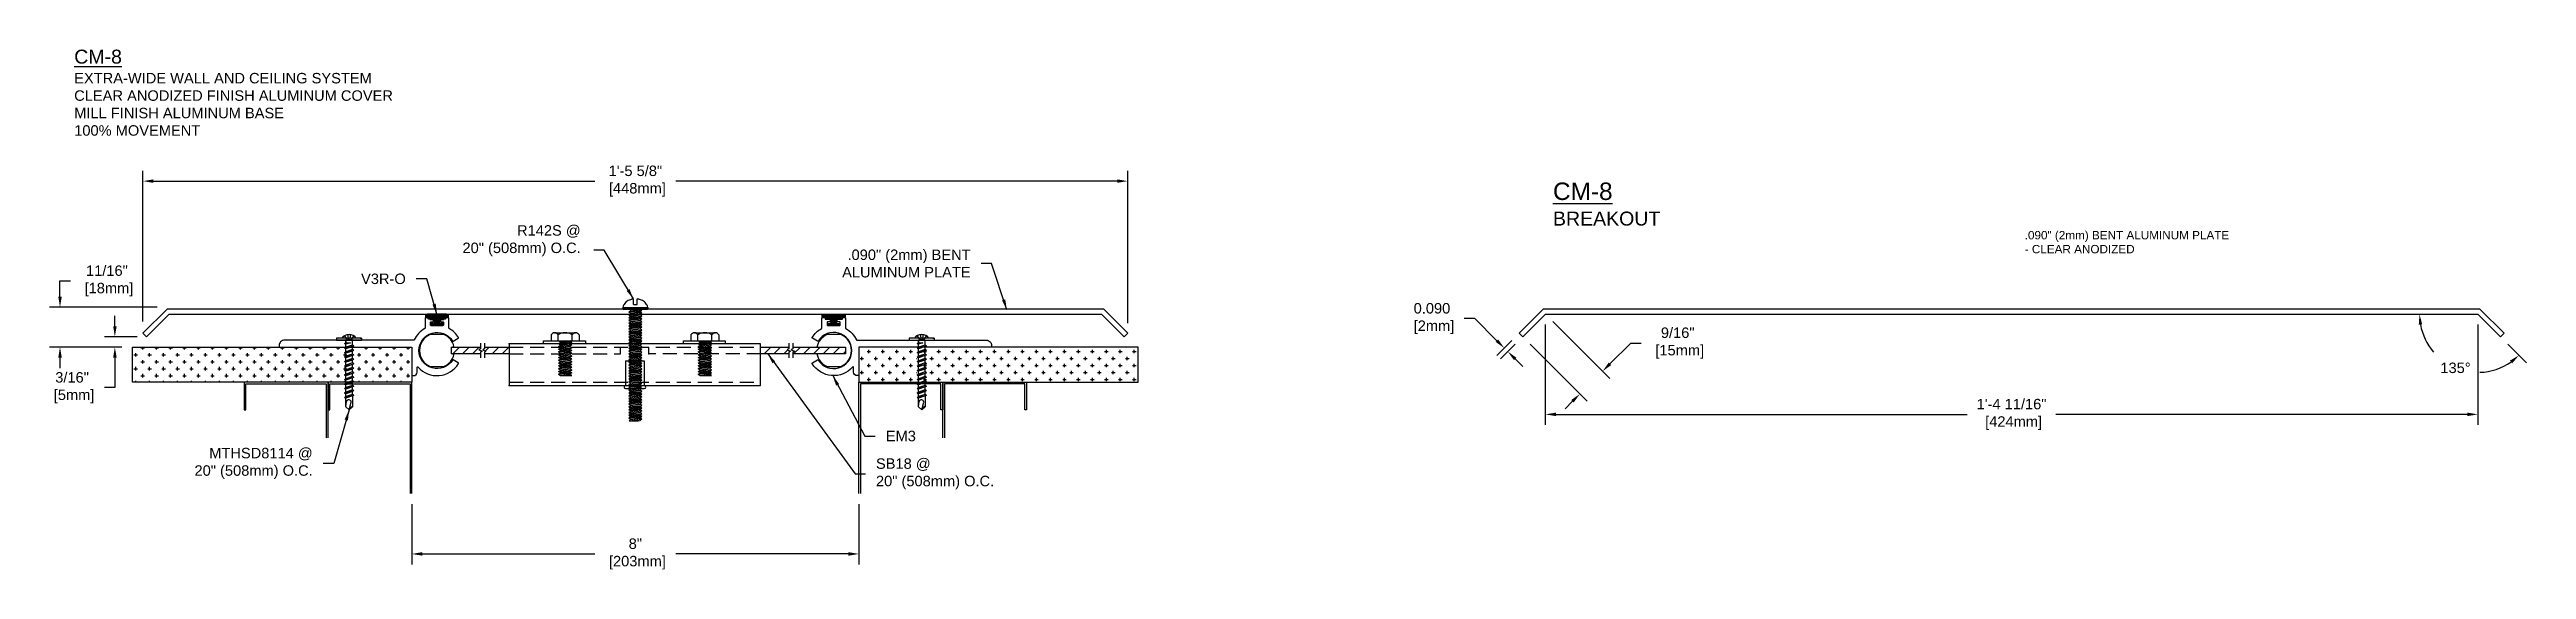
# Model space of a CAD drawing. Header units: inches. Extents: x -1.6 to 42.7, y -11.5 to -2.2.
import ezdxf

# ---------------------------------------------------------------- set-up
doc = ezdxf.new("R2010")
doc.units = ezdxf.units.IN
doc.header["$MEASUREMENT"] = 0
doc.linetypes.add('HIDDEN', pattern=[0.375, 0.25, -0.125])
doc.linetypes.add('HIDDEN2', pattern=[0.1875, 0.125, -0.0625])
for name, color, linetype in [('Anchors', 4, 'Continuous'), ('Conditions', 1, 'Continuous'), ('Dimensions', 3, 'Continuous'), ('Fillers', 2, 'Continuous'), ('Metals', 7, 'Continuous'), ('TEXT', 2, 'Continuous')]:
    doc.layers.add(name, color=color, linetype=linetype)
doc.styles.add('ARIAL', font='arial.ttf')
doc.dimstyles.new('Arial', dxfattribs={"dimtxt": 0.1875, "dimasz": 0.1875, "dimexe": 0.1875, "dimexo": 0.1875, "dimgap": 0.1875, "dimtad": 0, "dimtih": 1, "dimtoh": 1, "dimdec": 4, "dimzin": 3, "dimdsep": 46, "dimlunit": 4, "dimtxsty": 'ARIAL', "dimcen": 0.1875, "dimadec": 0, "dimazin": 0, "dimtfac": 1, "dimtdec": 4, "dimtofl": 0, "dimtmove": 0, "dimatfit": 3, "dimfxl": 0, "dimfrac": 2, "dimtolj": 1, "dimtzin": 0, "dimarcsym": 0})

# ---------------------------------------------------------------- blocks, each defined once
blk = doc.blocks.new('V3RforCM')
h = blk.add_hatch(color=256)
h.paths.add_polyline_path([(0.141, -0.163), (0.205, -0.163, 0.8111), (0.189, -0.1), (-0.156, -0.1, 0.8111), (-0.172, -0.163), (-0.109, -0.163), (-0.109, -0.194), (-0.03, -0.194), (-0.03, -0.241), (-0.036, -0.267), (-0.091, -0.267), (-0.091, -0.302), (0.124, -0.302), (0.124, -0.267), (0.069, -0.267), (0.063, -0.241), (0.063, -0.194), (0.141, -0.194)])
edge = h.paths.add_edge_path(flags=16)
edge.add_spline(control_points=[(-0.139, -0.141), (-0.14, -0.141), (-0.185, -0.12), (-0.087, -0.129), (0.017, -0.14)], knot_values=[0.028497, 0.028497, 0.028497, 0.028497, 0.032831, 0.201023, 0.201023, 0.201023, 0.201023], degree=3, periodic=0)
edge.add_spline(control_points=[(0.017, -0.14), (0.12, -0.129), (0.218, -0.12), (0.173, -0.141), (0.172, -0.141)], knot_values=[0.028497, 0.028497, 0.028497, 0.028497, 0.196688, 0.201023, 0.201023, 0.201023, 0.201023], degree=3, periodic=0)
edge.add_line((0.172, -0.141), (-0.139, -0.141))
blk.add_lwpolyline([(0.141, -0.194), (0.141, -0.163), (0.205, -0.163, 0.8111), (0.189, -0.1), (-0.156, -0.1, 0.8111), (-0.172, -0.163), (-0.109, -0.163), (-0.109, -0.194), (-0.03, -0.194), (-0.03, -0.241), (-0.036, -0.267), (-0.091, -0.267), (-0.091, -0.302), (0.124, -0.302), (0.124, -0.267), (0.069, -0.267), (0.063, -0.241), (0.063, -0.194)], format="xyb", close=True)
blk.add_lwpolyline([(0.172, -0.141), (-0.139, -0.141)])
for points in [[(-0.139, -0.141), (-0.14, -0.141), (-0.185, -0.12), (-0.087, -0.129), (0.017, -0.14)], [(0.172, -0.141), (0.173, -0.141), (0.218, -0.12), (0.12, -0.129), (0.017, -0.14)]]:
    blk.add_open_spline(points, degree=3, knots=[0.028497, 0.028497, 0.028497, 0.028497, 0.0328313, 0.2010226, 0.2010226, 0.2010226, 0.2010226])
blk = doc.blocks.new('em3')
blk.add_lwpolyline([(-22.235, -3.441), (-22.235, -3.399, 0.414214), (-22.245, -3.389), (-22.28, -3.389, -0.414214), (-22.29, -3.379), (-22.29, -3.352, -0.414214), (-22.28, -3.342), (-22.207, -3.342, 0.414214), (-22.197, -3.332), (-22.197, -3.321, -0.414214), (-22.187, -3.311), (-22.151, -3.311, -0.414214), (-22.141, -3.321), (-22.141, -3.498, 0.273807), (-22.136, -3.507, -0.158832), (-21.945, -3.71, 0.29076), (-21.936, -3.716), (-19.621, -3.716, -0.414214), (-19.527, -3.81), (-19.527, -3.831, -0.414214), (-19.537, -3.841), (-21.892, -3.841, 0.414214), (-21.902, -3.851), (-21.902, -4.341, -0.414214), (-21.912, -4.351), (-21.933, -4.351, -0.414214), (-21.996, -4.289), (-21.996, -4.204, 0.692603), (-22.013, -4.198, -0.506912), (-22.737, -4.135, -0.420887), (-22.733, -4.121), (-22.642, -4.069, -0.405496), (-22.629, -4.072, 3.520953), (-22.629, -3.731, -0.405496), (-22.642, -3.734), (-22.733, -3.681, -0.420887), (-22.737, -3.668, -0.131423), (-22.569, -3.507, 0.273807), (-22.563, -3.498), (-22.563, -3.321, -0.414214), (-22.553, -3.311), (-22.517, -3.311, -0.414214), (-22.507, -3.321), (-22.507, -3.332, 0.414214), (-22.497, -3.342), (-22.425, -3.342, -0.414214), (-22.415, -3.352), (-22.415, -3.379, -0.414214), (-22.425, -3.389), (-22.46, -3.389, 0.414214), (-22.47, -3.399), (-22.47, -3.441, 0.414214), (-22.46, -3.451), (-22.245, -3.451, 0.414214)], format="xyb", close=True)
blk = doc.blocks.new('*D12')
at = {"layer": 'Defpoints', "color": 0}
for p in [(4.906, -10.168), (12.906, -10.168), (12.906, -11.25)]:
    blk.add_point(p, dxfattribs=at)
at = {"layer": 'Dimensions', "color": 0, "lineweight": -2}
for p, q in [((4.906, -10.356), (4.906, -11.437)), ((12.906, -10.356), (12.906, -11.437)), ((5.093, -11.25), (8.181, -11.25)), ((12.718, -11.25), (9.63, -11.25))]:
    blk.add_line(p, q, dxfattribs=at)
at = {"layer": 'Dimensions', "color": 0}
for points in [[(5.093, -11.218), (5.093, -11.281), (4.906, -11.25)], [(12.718, -11.218), (12.718, -11.281), (12.906, -11.25)]]:
    blk.add_solid(points, dxfattribs=at)
at = {"layer": 'Dimensions', "color": 0, "insert": (8.906, -11.25), "char_height": 0.1875, "attachment_point": 5, "style": 'ARIAL'}
blk.add_mtext('\\A1;8"\\P [203mm]', dxfattribs=at)
blk = doc.blocks.new('*D13')
at = {"layer": 'Defpoints', "color": 0}
for p in [(17.719, -4.567), (0.093, -7.269), (17.719, -7.302)]:
    blk.add_point(p, dxfattribs=at)
at = {"layer": 'Dimensions', "color": 0, "lineweight": -2}
for p, q in [((0.093, -7.081), (0.093, -4.38)), ((17.719, -7.115), (17.719, -4.38)), ((0.28, -4.567), (8.181, -4.567)), ((17.531, -4.567), (9.63, -4.567))]:
    blk.add_line(p, q, dxfattribs=at)
at = {"layer": 'Dimensions', "color": 0}
for points in [[(0.28, -4.536), (0.28, -4.598), (0.093, -4.567)], [(17.531, -4.536), (17.531, -4.598), (17.719, -4.567)]]:
    blk.add_solid(points, dxfattribs=at)
at = {"layer": 'Dimensions', "color": 0, "insert": (8.906, -4.567), "char_height": 0.1875, "attachment_point": 5, "style": 'ARIAL'}
blk.add_mtext('\\A1;1\'-5 5/8"\\P [448mm]', dxfattribs=at)
blk = doc.blocks.new('*D14')
at = {"layer": 'Defpoints', "color": 0}
for p in [(0.181, -7.357), (-0.409, -7.543), (-0.094, -7.543)]:
    blk.add_point(p, dxfattribs=at)
at = {"layer": 'Dimensions', "color": 0, "lineweight": -2}
for p, q in [((-0.409, -7.169), (-0.409, -6.982)), ((-0.007, -7.357), (-0.596, -7.357)), ((-0.282, -7.543), (-0.596, -7.543)), ((-0.409, -7.731), (-0.409, -8.269)), ((-0.409, -8.269), (-0.596, -8.269))]:
    blk.add_line(p, q, dxfattribs=at)
at = {"layer": 'Dimensions', "color": 0}
for points in [[(-0.44, -7.169), (-0.377, -7.169), (-0.409, -7.357)], [(-0.44, -7.731), (-0.377, -7.731), (-0.409, -7.543)]]:
    blk.add_solid(points, dxfattribs=at)
at = {"layer": 'Dimensions', "color": 0, "insert": (-1.175, -8.269), "char_height": 0.1875, "attachment_point": 5, "style": 'ARIAL'}
blk.add_mtext('\\A1;3/16"\\P [5mm]', dxfattribs=at)
blk = doc.blocks.new('*D15')
at = {"layer": 'Defpoints', "color": 0}
for p in [(-1.391, -6.827), (0.535, -6.827), (-0.094, -7.543)]:
    blk.add_point(p, dxfattribs=at)
at = {"layer": 'Dimensions', "color": 0, "lineweight": -2}
for p, q in [((-1.391, -6.639), (-1.391, -6.356)), ((-1.391, -6.356), (-1.203, -6.356)), ((0.347, -6.827), (-1.578, -6.827)), ((-0.282, -7.543), (-1.578, -7.543)), ((-1.391, -7.731), (-1.391, -7.918))]:
    blk.add_line(p, q, dxfattribs=at)
at = {"layer": 'Dimensions', "color": 0}
for points in [[(-1.422, -6.639), (-1.359, -6.639), (-1.391, -6.827)], [(-1.422, -7.731), (-1.359, -7.731), (-1.391, -7.543)]]:
    blk.add_solid(points, dxfattribs=at)
at = {"layer": 'Dimensions', "color": 0, "insert": (-0.551, -6.356), "char_height": 0.1875, "attachment_point": 5, "style": 'ARIAL'}
blk.add_mtext('\\A1;11/16"\\P [18mm]', dxfattribs=at)
blk = doc.blocks.new('H1458S')
for p, q in [((-0.25, 0.104), (-0.25, 0)), ((-0.25, 0), (0.25, 0)), ((-0.188, 0.144), (0.187, 0.144)), ((-0.125, 0), (-0.125, 0.104)), ((-0.119, 0), (-0.085, -0.02)), ((-0.085, -0.02), (0.048, 0)), ((0.125, 0), (0.125, 0.104)), ((0.25, 0.104), (0.25, 0)), ((-0.119, -0.05), (0.119, -0.025)), ((-0.119, -0.05), (-0.085, -0.03)), ((-0.119, -0.05), (-0.085, -0.07)), ((-0.119, -0.1), (0.119, -0.075)), ((-0.119, -0.1), (-0.085, -0.08)), ((-0.119, -0.1), (-0.085, -0.12)), ((-0.119, -0.15), (0.119, -0.125)), ((-0.119, -0.15), (-0.085, -0.13)), ((-0.119, -0.15), (-0.085, -0.17)), ((-0.119, -0.2), (0.119, -0.175)), ((-0.119, -0.2), (-0.085, -0.18)), ((-0.119, -0.2), (-0.085, -0.22)), ((-0.119, -0.25), (0.119, -0.225)), ((-0.119, -0.25), (-0.085, -0.23)), ((-0.119, -0.25), (-0.085, -0.27)), ((-0.119, -0.3), (0.119, -0.275)), ((-0.119, -0.3), (-0.085, -0.28)), ((-0.119, -0.3), (-0.085, -0.32)), ((-0.119, -0.35), (0.119, -0.325)), ((-0.119, -0.35), (-0.085, -0.33)), ((-0.119, -0.35), (-0.085, -0.37)), ((-0.119, -0.4), (0.119, -0.375)), ((-0.119, -0.4), (-0.085, -0.38)), ((-0.119, -0.4), (-0.085, -0.42)), ((-0.119, -0.45), (0.119, -0.425)), ((-0.119, -0.45), (-0.085, -0.43)), ((-0.085, -0.03), (0.085, -0.005)), ((-0.085, -0.02), (-0.085, -0.03)), ((-0.085, -0.07), (0.085, -0.045)), ((-0.085, -0.08), (0.085, -0.055)), ((-0.085, -0.07), (-0.085, -0.08)), ((-0.085, -0.12), (0.085, -0.095)), ((-0.085, -0.13), (0.085, -0.105)), ((-0.085, -0.12), (-0.085, -0.13)), ((-0.085, -0.17), (0.085, -0.145)), ((-0.085, -0.18), (0.085, -0.155)), ((-0.085, -0.17), (-0.085, -0.18)), ((-0.085, -0.22), (0.085, -0.195)), ((-0.085, -0.23), (0.085, -0.205)), ((-0.085, -0.22), (-0.085, -0.23)), ((-0.085, -0.27), (0.085, -0.245)), ((-0.085, -0.28), (0.085, -0.255)), ((-0.085, -0.27), (-0.085, -0.28)), ((-0.085, -0.32), (0.085, -0.295)), ((-0.085, -0.33), (0.085, -0.305)), ((-0.085, -0.32), (-0.085, -0.33)), ((-0.085, -0.37), (0.085, -0.345)), ((-0.085, -0.38), (0.085, -0.355)), ((-0.085, -0.37), (-0.085, -0.38)), ((-0.085, -0.42), (0.085, -0.395)), ((-0.085, -0.43), (0.085, -0.405)), ((-0.085, -0.42), (-0.085, -0.43)), ((0.094, 0), (0.085, -0.005)), ((0.119, -0.025), (0.085, -0.005)), ((0.119, -0.025), (0.085, -0.045)), ((0.085, -0.045), (0.085, -0.055)), ((0.119, -0.075), (0.085, -0.055)), ((0.119, -0.075), (0.085, -0.095)), ((0.085, -0.095), (0.085, -0.105)), ((0.119, -0.125), (0.085, -0.105)), ((0.119, -0.125), (0.085, -0.145)), ((0.085, -0.145), (0.085, -0.155)), ((0.119, -0.175), (0.085, -0.155)), ((0.119, -0.175), (0.085, -0.195)), ((0.085, -0.195), (0.085, -0.205)), ((0.119, -0.225), (0.085, -0.205)), ((0.119, -0.225), (0.085, -0.245)), ((0.085, -0.245), (0.085, -0.255)), ((0.119, -0.275), (0.085, -0.255)), ((0.119, -0.275), (0.085, -0.295)), ((0.085, -0.295), (0.085, -0.305)), ((0.119, -0.325), (0.085, -0.305)), ((0.119, -0.325), (0.085, -0.345)), ((0.085, -0.345), (0.085, -0.355)), ((0.119, -0.375), (0.085, -0.355)), ((0.119, -0.375), (0.085, -0.395)), ((0.085, -0.395), (0.085, -0.405)), ((0.119, -0.425), (0.085, -0.405)), ((0.119, -0.425), (0.085, -0.445)), ((-0.119, -0.45), (-0.085, -0.47)), ((-0.119, -0.5), (0.119, -0.475)), ((-0.119, -0.5), (-0.085, -0.48)), ((-0.119, -0.5), (-0.085, -0.52)), ((-0.119, -0.55), (0.119, -0.525)), ((-0.119, -0.55), (-0.085, -0.53)), ((-0.119, -0.55), (-0.085, -0.57)), ((-0.119, -0.6), (0.119, -0.575)), ((-0.119, -0.6), (-0.085, -0.58)), ((-0.119, -0.6), (-0.085, -0.62)), ((-0.085, -0.47), (0.085, -0.445)), ((-0.085, -0.48), (0.085, -0.455)), ((-0.085, -0.47), (-0.085, -0.48)), ((-0.085, -0.52), (0.085, -0.495)), ((-0.085, -0.53), (0.085, -0.505)), ((-0.085, -0.52), (-0.085, -0.53)), ((-0.085, -0.57), (0.085, -0.545)), ((-0.085, -0.58), (0.085, -0.555)), ((-0.085, -0.57), (-0.085, -0.58)), ((-0.085, -0.62), (0.085, -0.595)), ((-0.085, -0.62), (-0.085, -0.625)), ((-0.085, -0.625), (0.119, -0.625)), ((-0.048, -0.625), (0.085, -0.605)), ((0.085, -0.445), (0.085, -0.455)), ((0.119, -0.475), (0.085, -0.455)), ((0.119, -0.475), (0.085, -0.495)), ((0.085, -0.495), (0.085, -0.505)), ((0.119, -0.525), (0.085, -0.505)), ((0.119, -0.525), (0.085, -0.545)), ((0.085, -0.545), (0.085, -0.555)), ((0.119, -0.575), (0.085, -0.555)), ((0.119, -0.575), (0.085, -0.595)), ((0.085, -0.595), (0.085, -0.605)), ((0.119, -0.625), (0.085, -0.605))]:
    blk.add_line(p, q)
for centre, radius, start, end in [((-0.188, 0.075), 0.0688, 24.7615, 155.2385), ((0, -0.071), 0.215, 54.5107, 125.4893), ((0.187, 0.075), 0.0688, 24.7615, 155.2385)]:
    blk.add_arc(centre, radius, start, end)
blk = doc.blocks.new('RIVNUT')
for p, q in [((-0.143, 0.381), (-0.143, -0.063)), ((-0.143, 0.381), (0.189, 0.381)), ((0.189, 0.381), (0.189, -0.063)), ((-0.144, -0.119), (0.191, -0.119)), ((-0.143, -0.063), (0.189, -0.063))]:
    blk.add_line(p, q)
for centre, start, end in [((-0.143, -0.091), 90, 267.037), ((0.189, -0.091), 272.963, 90)]:
    blk.add_arc(centre, 0.028, start, end)
blk = doc.blocks.new('SB18')
h = blk.add_hatch()
h.set_pattern_fill('ANSI31', color=256, style=0)
h.set_pattern_definition([(45, (0.75, 0), (-0.0883883, 0.0883883), [])])
h.paths.add_polyline_path([(9.172, 7.679), (8.727, 7.679), (8.727, 7.651), (8.698, 7.631), (8.755, 7.61), (8.727, 7.591), (8.727, 7.559), (9.172, 7.559)])
h.paths.add_polyline_path([(8.628, 7.631), (8.657, 7.651), (8.657, 7.679), (8.141, 7.679), (8.141, 7.559), (8.657, 7.559), (8.657, 7.591), (8.685, 7.61)])
h = blk.add_hatch()
h.set_pattern_fill('ANSI31', color=256, style=0)
h.set_pattern_definition([(45, (-0.75, 0), (-0.08838835, 0.08838835), [])])
h.paths.add_polyline_path([(14.245, 7.679), (14.245, 7.651), (14.216, 7.631), (14.274, 7.61), (14.245, 7.591), (14.245, 7.559), (15.189, 7.559), (15.189, 7.679)])
h.paths.add_polyline_path([(14.175, 7.559), (14.175, 7.591), (14.204, 7.61), (14.146, 7.631), (14.175, 7.651), (14.175, 7.679), (13.671, 7.679), (13.671, 7.559)])
at = {"linetype": 'HIDDEN'}
for p, q in [((9.172, 7.679), (13.671, 7.679)), ((9.172, 7.559), (11.163, 7.559)), ((11.163, 7.559), (11.163, 7.679)), ((11.667, 7.559), (11.667, 7.679)), ((13.671, 7.559), (11.667, 7.559)), ((9.172, 7.053), (13.671, 7.053))]:
    blk.add_line(p, q, dxfattribs=at)
blk.add_line((9.172, 6.992), (13.671, 6.992))
for points in [[(8.182, 7.545), (8.141, 7.559), (8.141, 7.679), (8.182, 7.694, 0.233897), (8.004, 7.906), (7.754, 7.906, 0.654654), (7.754, 7.333), (8.004, 7.333, 0.233897)], [(15.189, 7.559), (14.678, 7.559, 0.246328), (14.859, 7.333), (15.109, 7.333, 0.654654), (15.109, 7.906), (14.859, 7.906, 0.246328), (14.678, 7.679), (15.189, 7.679)]]:
    blk.add_lwpolyline(points, format="xyb", close=True)
for points in [[(8.657, 7.559), (8.141, 7.559), (8.141, 7.679), (8.657, 7.679)], [(8.657, 7.751), (8.657, 7.651), (8.628, 7.631), (8.685, 7.61), (8.657, 7.591), (8.657, 7.491)], [(8.727, 7.751), (8.727, 7.651), (8.698, 7.631), (8.755, 7.61), (8.727, 7.591), (8.727, 7.491)], [(8.727, 7.679), (9.172, 7.679), (9.172, 7.559), (8.727, 7.559)], [(14.175, 7.559), (13.671, 7.559), (13.671, 7.679), (14.175, 7.679)], [(14.175, 7.751), (14.175, 7.651), (14.146, 7.631), (14.204, 7.61), (14.175, 7.591), (14.175, 7.491)], [(14.245, 7.751), (14.245, 7.651), (14.216, 7.631), (14.274, 7.61), (14.245, 7.591), (14.245, 7.491)], [(14.245, 7.679), (15.189, 7.679)], [(15.189, 7.559), (14.245, 7.559)]]:
    blk.add_lwpolyline(points)
for points in [[(13.671, 7.742), (9.172, 7.742), (9.172, 6.992), (13.671, 6.992)], [(9.787, 7.742), (9.787, 7.794), (10.537, 7.794), (10.537, 7.742)], [(12.289, 7.742), (12.289, 7.794), (13.039, 7.794), (13.039, 7.742)]]:
    blk.add_lwpolyline(points, close=True)
at = {"linetype": 'ByBlock'}
for p in [(9.172, 7.742), (9.172, 6.991)]:
    blk.add_point(p, dxfattribs=at)
at = {"linetype": 'HIDDEN'}
blk.add_point((11.667, 7.559), dxfattribs=at)
for name, p in [('H1458S', (10.172, 7.794)), ('H1458S', (12.674, 7.794)), ('RIVNUT', (11.398, 7.055))]:
    blk.add_blockref(name, p)
blk = doc.blocks.new('R142S')
for p, q in [((-0.226, 0.031), (0.226, 0.031)), ((-0.226, 0.031), (-0.22, 0)), ((-0.22, 0), (0.22, 0)), ((-0.085, 0), (-0.085, -0.03)), ((-0.034, 0.082), (-0.034, 0.182)), ((-0.034, 0.082), (0.034, 0.082)), ((0.034, 0.082), (0.034, 0.182)), ((0.085, 0), (0.085, -0.005)), ((0.226, 0.031), (0.22, 0)), ((-0.119, -0.05), (0.119, -0.025)), ((-0.119, -0.05), (-0.085, -0.03)), ((-0.119, -0.05), (-0.085, -0.07)), ((-0.119, -0.1), (0.119, -0.075)), ((-0.119, -0.1), (-0.085, -0.08)), ((-0.119, -0.1), (-0.085, -0.12)), ((-0.119, -0.15), (0.119, -0.125)), ((-0.119, -0.15), (-0.085, -0.13)), ((-0.119, -0.15), (-0.085, -0.17)), ((-0.119, -0.2), (0.119, -0.175)), ((-0.119, -0.2), (-0.085, -0.18)), ((-0.119, -0.2), (-0.085, -0.22)), ((-0.119, -0.25), (0.119, -0.225)), ((-0.119, -0.25), (-0.085, -0.23)), ((-0.119, -0.25), (-0.085, -0.27)), ((-0.119, -0.3), (0.119, -0.275)), ((-0.119, -0.3), (-0.085, -0.28)), ((-0.119, -0.3), (-0.085, -0.32)), ((-0.119, -0.35), (0.119, -0.325)), ((-0.119, -0.35), (-0.085, -0.33)), ((-0.119, -0.35), (-0.085, -0.37)), ((-0.119, -0.4), (0.119, -0.375)), ((-0.119, -0.4), (-0.085, -0.38)), ((-0.119, -0.4), (-0.085, -0.42)), ((-0.119, -0.45), (0.119, -0.425)), ((-0.119, -0.45), (-0.085, -0.43)), ((-0.085, -0.03), (0.085, -0.005)), ((-0.085, -0.07), (0.085, -0.045)), ((-0.085, -0.08), (0.085, -0.055)), ((-0.085, -0.07), (-0.085, -0.08)), ((-0.085, -0.12), (0.085, -0.095)), ((-0.085, -0.13), (0.085, -0.105)), ((-0.085, -0.12), (-0.085, -0.13)), ((-0.085, -0.17), (0.085, -0.145)), ((-0.085, -0.18), (0.085, -0.155)), ((-0.085, -0.17), (-0.085, -0.18)), ((-0.085, -0.22), (0.085, -0.195)), ((-0.085, -0.23), (0.085, -0.205)), ((-0.085, -0.22), (-0.085, -0.23)), ((-0.085, -0.27), (0.085, -0.245)), ((-0.085, -0.28), (0.085, -0.255)), ((-0.085, -0.27), (-0.085, -0.28)), ((-0.085, -0.32), (0.085, -0.295)), ((-0.085, -0.33), (0.085, -0.305)), ((-0.085, -0.32), (-0.085, -0.33)), ((-0.085, -0.37), (0.085, -0.345)), ((-0.085, -0.38), (0.085, -0.355)), ((-0.085, -0.37), (-0.085, -0.38)), ((-0.085, -0.42), (0.085, -0.395)), ((-0.085, -0.43), (0.085, -0.405)), ((-0.085, -0.42), (-0.085, -0.43)), ((0.119, -0.025), (0.085, -0.005)), ((0.119, -0.025), (0.085, -0.045)), ((0.085, -0.045), (0.085, -0.055)), ((0.119, -0.075), (0.085, -0.055)), ((0.119, -0.075), (0.085, -0.095)), ((0.085, -0.095), (0.085, -0.105)), ((0.119, -0.125), (0.085, -0.105)), ((0.119, -0.125), (0.085, -0.145)), ((0.085, -0.145), (0.085, -0.155)), ((0.119, -0.175), (0.085, -0.155)), ((0.119, -0.175), (0.085, -0.195)), ((0.085, -0.195), (0.085, -0.205)), ((0.119, -0.225), (0.085, -0.205)), ((0.119, -0.225), (0.085, -0.245)), ((0.085, -0.245), (0.085, -0.255)), ((0.119, -0.275), (0.085, -0.255)), ((0.119, -0.275), (0.085, -0.295)), ((0.085, -0.295), (0.085, -0.305)), ((0.119, -0.325), (0.085, -0.305)), ((0.119, -0.325), (0.085, -0.345)), ((0.085, -0.345), (0.085, -0.355)), ((0.119, -0.375), (0.085, -0.355)), ((0.119, -0.375), (0.085, -0.395)), ((0.085, -0.395), (0.085, -0.405)), ((0.119, -0.425), (0.085, -0.405)), ((0.119, -0.425), (0.085, -0.445)), ((-0.119, -0.45), (-0.085, -0.47)), ((-0.119, -0.5), (0.119, -0.475)), ((-0.119, -0.5), (-0.085, -0.48)), ((-0.119, -0.5), (-0.085, -0.52)), ((-0.119, -0.55), (0.119, -0.525)), ((-0.119, -0.55), (-0.085, -0.53)), ((-0.119, -0.55), (-0.085, -0.57)), ((-0.119, -0.6), (0.119, -0.575)), ((-0.119, -0.6), (-0.085, -0.58)), ((-0.119, -0.6), (-0.085, -0.62)), ((-0.119, -0.65), (0.119, -0.625)), ((-0.119, -0.65), (-0.085, -0.63)), ((-0.119, -0.65), (-0.085, -0.67)), ((-0.119, -0.7), (0.119, -0.675)), ((-0.119, -0.7), (-0.085, -0.68)), ((-0.119, -0.7), (-0.085, -0.72)), ((-0.119, -0.75), (0.119, -0.725)), ((-0.119, -0.75), (-0.085, -0.73)), ((-0.119, -0.75), (-0.085, -0.77)), ((-0.119, -0.8), (0.119, -0.775)), ((-0.119, -0.8), (-0.085, -0.78)), ((-0.119, -0.8), (-0.085, -0.82)), ((-0.119, -0.85), (0.119, -0.825)), ((-0.119, -0.85), (-0.085, -0.83)), ((-0.119, -0.85), (-0.085, -0.87)), ((-0.119, -0.9), (0.119, -0.875)), ((-0.119, -0.9), (-0.085, -0.88)), ((-0.085, -0.47), (0.085, -0.445)), ((-0.085, -0.48), (0.085, -0.455)), ((-0.085, -0.47), (-0.085, -0.48)), ((-0.085, -0.52), (0.085, -0.495)), ((-0.085, -0.53), (0.085, -0.505)), ((-0.085, -0.52), (-0.085, -0.53)), ((-0.085, -0.57), (0.085, -0.545)), ((-0.085, -0.58), (0.085, -0.555)), ((-0.085, -0.57), (-0.085, -0.58)), ((-0.085, -0.62), (0.085, -0.595)), ((-0.085, -0.63), (0.085, -0.605)), ((-0.085, -0.62), (-0.085, -0.63)), ((-0.085, -0.67), (0.085, -0.645)), ((-0.085, -0.68), (0.085, -0.655)), ((-0.085, -0.67), (-0.085, -0.68)), ((-0.085, -0.72), (0.085, -0.695)), ((-0.085, -0.73), (0.085, -0.705)), ((-0.085, -0.72), (-0.085, -0.73)), ((-0.085, -0.77), (0.085, -0.745)), ((-0.085, -0.78), (0.085, -0.755)), ((-0.085, -0.77), (-0.085, -0.78)), ((-0.085, -0.82), (0.085, -0.795)), ((-0.085, -0.83), (0.085, -0.805)), ((-0.085, -0.82), (-0.085, -0.83)), ((-0.085, -0.87), (0.085, -0.845)), ((-0.085, -0.88), (0.085, -0.855)), ((-0.085, -0.87), (-0.085, -0.88)), ((0.085, -0.445), (0.085, -0.455)), ((0.119, -0.475), (0.085, -0.455)), ((0.119, -0.475), (0.085, -0.495)), ((0.085, -0.495), (0.085, -0.505)), ((0.119, -0.525), (0.085, -0.505)), ((0.119, -0.525), (0.085, -0.545)), ((0.085, -0.545), (0.085, -0.555)), ((0.119, -0.575), (0.085, -0.555)), ((0.119, -0.575), (0.085, -0.595)), ((0.085, -0.595), (0.085, -0.605)), ((0.119, -0.625), (0.085, -0.605)), ((0.119, -0.625), (0.085, -0.645)), ((0.085, -0.645), (0.085, -0.655)), ((0.119, -0.675), (0.085, -0.655)), ((0.119, -0.675), (0.085, -0.695)), ((0.085, -0.695), (0.085, -0.705)), ((0.119, -0.725), (0.085, -0.705)), ((0.119, -0.725), (0.085, -0.745)), ((0.085, -0.745), (0.085, -0.755)), ((0.119, -0.775), (0.085, -0.755)), ((0.119, -0.775), (0.085, -0.795)), ((0.085, -0.795), (0.085, -0.805)), ((0.119, -0.825), (0.085, -0.805)), ((0.119, -0.825), (0.085, -0.845)), ((0.085, -0.845), (0.085, -0.855)), ((0.119, -0.875), (0.085, -0.855)), ((0.119, -0.875), (0.085, -0.895)), ((-0.119, -0.9), (-0.085, -0.92)), ((-0.119, -0.95), (0.119, -0.925)), ((-0.119, -0.95), (-0.085, -0.93)), ((-0.119, -0.95), (-0.085, -0.97)), ((-0.119, -1), (0.119, -0.975)), ((-0.119, -1), (-0.085, -0.98)), ((-0.119, -1), (-0.085, -1.02)), ((-0.119, -1.05), (0.119, -1.025)), ((-0.119, -1.05), (-0.085, -1.03)), ((-0.119, -1.05), (-0.085, -1.07)), ((-0.119, -1.1), (0.119, -1.075)), ((-0.119, -1.1), (-0.085, -1.08)), ((-0.119, -1.1), (-0.085, -1.12)), ((-0.119, -1.15), (0.119, -1.125)), ((-0.119, -1.15), (-0.085, -1.13)), ((-0.119, -1.15), (-0.085, -1.17)), ((-0.119, -1.2), (0.119, -1.175)), ((-0.119, -1.2), (-0.085, -1.18)), ((-0.119, -1.2), (-0.085, -1.22)), ((-0.119, -1.25), (0.119, -1.225)), ((-0.119, -1.25), (-0.085, -1.23)), ((-0.119, -1.25), (-0.085, -1.27)), ((-0.119, -1.3), (0.119, -1.275)), ((-0.119, -1.3), (-0.085, -1.28)), ((-0.119, -1.3), (-0.085, -1.32)), ((-0.119, -1.35), (0.119, -1.325)), ((-0.085, -0.92), (0.085, -0.895)), ((-0.085, -0.93), (0.085, -0.905)), ((-0.085, -0.92), (-0.085, -0.93)), ((-0.085, -0.97), (0.085, -0.945)), ((-0.085, -0.98), (0.085, -0.955)), ((-0.085, -0.97), (-0.085, -0.98)), ((-0.085, -1.02), (0.085, -0.995)), ((-0.085, -1.03), (0.085, -1.005)), ((-0.085, -1.02), (-0.085, -1.03)), ((-0.085, -1.07), (0.085, -1.045)), ((-0.085, -1.08), (0.085, -1.055)), ((-0.085, -1.07), (-0.085, -1.08)), ((-0.085, -1.12), (0.085, -1.095)), ((-0.085, -1.13), (0.085, -1.105)), ((-0.085, -1.12), (-0.085, -1.13)), ((-0.085, -1.17), (0.085, -1.145)), ((-0.085, -1.18), (0.085, -1.155)), ((-0.085, -1.17), (-0.085, -1.18)), ((-0.085, -1.22), (0.085, -1.195)), ((-0.085, -1.23), (0.085, -1.205)), ((-0.085, -1.22), (-0.085, -1.23)), ((-0.085, -1.27), (0.085, -1.245)), ((-0.085, -1.28), (0.085, -1.255)), ((-0.085, -1.27), (-0.085, -1.28)), ((-0.085, -1.32), (0.085, -1.295)), ((-0.085, -1.33), (0.085, -1.305)), ((-0.085, -1.32), (-0.085, -1.33)), ((0.085, -0.895), (0.085, -0.905)), ((0.119, -0.925), (0.085, -0.905)), ((0.119, -0.925), (0.085, -0.945)), ((0.085, -0.945), (0.085, -0.955)), ((0.119, -0.975), (0.085, -0.955)), ((0.119, -0.975), (0.085, -0.995)), ((0.085, -0.995), (0.085, -1.005)), ((0.119, -1.025), (0.085, -1.005)), ((0.119, -1.025), (0.085, -1.045)), ((0.085, -1.045), (0.085, -1.055)), ((0.119, -1.075), (0.085, -1.055)), ((0.119, -1.075), (0.085, -1.095)), ((0.085, -1.095), (0.085, -1.105)), ((0.119, -1.125), (0.085, -1.105)), ((0.119, -1.125), (0.085, -1.145)), ((0.085, -1.145), (0.085, -1.155)), ((0.119, -1.175), (0.085, -1.155)), ((0.119, -1.175), (0.085, -1.195)), ((0.085, -1.195), (0.085, -1.205)), ((0.119, -1.225), (0.085, -1.205)), ((0.119, -1.225), (0.085, -1.245)), ((0.085, -1.245), (0.085, -1.255)), ((0.119, -1.275), (0.085, -1.255)), ((0.119, -1.275), (0.085, -1.295)), ((0.085, -1.295), (0.085, -1.305)), ((0.119, -1.325), (0.085, -1.305)), ((0.119, -1.325), (0.085, -1.345)), ((-0.119, -1.35), (-0.085, -1.33)), ((-0.119, -1.35), (-0.085, -1.37)), ((-0.119, -1.4), (0.119, -1.375)), ((-0.119, -1.4), (-0.085, -1.38)), ((-0.119, -1.4), (-0.085, -1.42)), ((-0.119, -1.45), (0.119, -1.425)), ((-0.119, -1.45), (-0.085, -1.43)), ((-0.119, -1.45), (-0.085, -1.47)), ((-0.119, -1.5), (0.119, -1.475)), ((-0.119, -1.5), (-0.085, -1.48)), ((-0.119, -1.5), (-0.085, -1.52)), ((-0.119, -1.55), (0.119, -1.525)), ((-0.119, -1.55), (-0.085, -1.53)), ((-0.119, -1.55), (-0.085, -1.57)), ((-0.119, -1.6), (0.119, -1.575)), ((-0.119, -1.6), (-0.085, -1.58)), ((-0.119, -1.6), (-0.085, -1.62)), ((-0.119, -1.65), (0.119, -1.625)), ((-0.119, -1.65), (-0.085, -1.63)), ((-0.119, -1.65), (-0.085, -1.67)), ((-0.119, -1.7), (0.119, -1.675)), ((-0.119, -1.7), (-0.085, -1.68)), ((-0.119, -1.7), (-0.085, -1.72)), ((-0.119, -1.75), (0.119, -1.725)), ((-0.119, -1.75), (-0.085, -1.73)), ((-0.119, -1.75), (-0.085, -1.77)), ((-0.085, -1.37), (0.085, -1.345)), ((-0.085, -1.38), (0.085, -1.355)), ((-0.085, -1.37), (-0.085, -1.38)), ((-0.085, -1.42), (0.085, -1.395)), ((-0.085, -1.43), (0.085, -1.405)), ((-0.085, -1.42), (-0.085, -1.43)), ((-0.085, -1.47), (0.085, -1.445)), ((-0.085, -1.48), (0.085, -1.455)), ((-0.085, -1.47), (-0.085, -1.48)), ((-0.085, -1.52), (0.085, -1.495)), ((-0.085, -1.53), (0.085, -1.505)), ((-0.085, -1.52), (-0.085, -1.53)), ((-0.085, -1.57), (0.085, -1.545)), ((-0.085, -1.58), (0.085, -1.555)), ((-0.085, -1.57), (-0.085, -1.58)), ((-0.085, -1.62), (0.085, -1.595)), ((-0.085, -1.63), (0.085, -1.605)), ((-0.085, -1.62), (-0.085, -1.63)), ((-0.085, -1.67), (0.085, -1.645)), ((-0.085, -1.68), (0.085, -1.655)), ((-0.085, -1.67), (-0.085, -1.68)), ((-0.085, -1.72), (0.085, -1.695)), ((-0.085, -1.73), (0.085, -1.705)), ((-0.085, -1.72), (-0.085, -1.73)), ((-0.085, -1.77), (0.085, -1.745)), ((-0.085, -1.78), (0.085, -1.755)), ((-0.085, -1.77), (-0.085, -1.78)), ((0.085, -1.345), (0.085, -1.355)), ((0.119, -1.375), (0.085, -1.355)), ((0.119, -1.375), (0.085, -1.395)), ((0.085, -1.395), (0.085, -1.405)), ((0.119, -1.425), (0.085, -1.405)), ((0.119, -1.425), (0.085, -1.445)), ((0.085, -1.445), (0.085, -1.455)), ((0.119, -1.475), (0.085, -1.455)), ((0.119, -1.475), (0.085, -1.495)), ((0.085, -1.495), (0.085, -1.505)), ((0.119, -1.525), (0.085, -1.505)), ((0.119, -1.525), (0.085, -1.545)), ((0.085, -1.545), (0.085, -1.555)), ((0.119, -1.575), (0.085, -1.555)), ((0.119, -1.575), (0.085, -1.595)), ((0.085, -1.595), (0.085, -1.605)), ((0.119, -1.625), (0.085, -1.605)), ((0.119, -1.625), (0.085, -1.645)), ((0.085, -1.645), (0.085, -1.655)), ((0.119, -1.675), (0.085, -1.655)), ((0.119, -1.675), (0.085, -1.695)), ((0.085, -1.695), (0.085, -1.705)), ((0.119, -1.725), (0.085, -1.705)), ((0.119, -1.725), (0.085, -1.745)), ((0.085, -1.745), (0.085, -1.755)), ((0.119, -1.775), (0.085, -1.755)), ((-0.119, -1.8), (0.119, -1.775)), ((-0.119, -1.8), (-0.085, -1.78)), ((-0.119, -1.8), (-0.085, -1.82)), ((-0.119, -1.85), (0.119, -1.825)), ((-0.119, -1.85), (-0.085, -1.83)), ((-0.119, -1.85), (-0.085, -1.87)), ((-0.119, -1.9), (0.119, -1.875)), ((-0.119, -1.9), (-0.085, -1.88)), ((-0.119, -1.9), (-0.085, -1.92)), ((-0.119, -1.95), (0.119, -1.925)), ((-0.119, -1.95), (-0.085, -1.93)), ((-0.119, -1.95), (-0.085, -1.97)), ((-0.11, -2), (0.119, -1.975)), ((-0.11, -2), (-0.085, -1.98)), ((-0.11, -2), (0.048, -2)), ((-0.085, -1.82), (0.085, -1.795)), ((-0.085, -1.83), (0.085, -1.805)), ((-0.085, -1.82), (-0.085, -1.83)), ((-0.085, -1.87), (0.085, -1.845)), ((-0.085, -1.88), (0.085, -1.855)), ((-0.085, -1.87), (-0.085, -1.88)), ((-0.085, -1.92), (0.085, -1.895)), ((-0.085, -1.93), (0.085, -1.905)), ((-0.085, -1.92), (-0.085, -1.93)), ((-0.085, -1.97), (0.085, -1.945)), ((-0.085, -1.98), (0.085, -1.955)), ((-0.085, -1.97), (-0.085, -1.98)), ((0.048, -2), (0.085, -1.995)), ((0.119, -1.775), (0.085, -1.795)), ((0.085, -1.795), (0.085, -1.805)), ((0.119, -1.825), (0.085, -1.805)), ((0.119, -1.825), (0.085, -1.845)), ((0.085, -1.845), (0.085, -1.855)), ((0.119, -1.875), (0.085, -1.855)), ((0.119, -1.875), (0.085, -1.895)), ((0.085, -1.895), (0.085, -1.905)), ((0.119, -1.925), (0.085, -1.905)), ((0.119, -1.925), (0.085, -1.945)), ((0.085, -1.945), (0.085, -1.955)), ((0.119, -1.975), (0.085, -1.955)), ((0.119, -1.975), (0.085, -1.995))]:
    blk.add_line(p, q)
for centre, radius, start, end in [((-0.08, 0), 0.149, 152.7282, 167.9922), ((-0.041, -0.02), 0.192, 128.7816, 152.7282), ((-0.016, -0.051), 0.232, 108.4084, 128.7816), ((0, -0.1), 0.284, 96.8718, 108.4084), ((0, -0.1), 0.284, 71.5916, 83.1282), ((0.016, -0.051), 0.232, 51.2184, 71.5916), ((0.041, -0.02), 0.192, 27.2718, 51.2184), ((0.08, 0), 0.149, 12.0078, 27.2718)]:
    blk.add_arc(centre, radius, start, end)
blk = doc.blocks.new('MTHSD8114')
for p, q in [((0.224, 0.038), (-0.224, 0.038)), ((-0.224, 0.038), (-0.224, 0)), ((-0.224, 0), (0.224, 0)), ((-0.056, 0), (0.056, 0)), ((0.06, -0.087), (0.06, 0)), ((0.224, 0.038), (0.224, 0)), ((-0.081, -0.061), (-0.024, -0.047)), ((-0.081, -0.061), (-0.056, -0.047)), ((-0.081, -0.061), (-0.056, -0.074)), ((-0.081, -0.141), (0.085, -0.101)), ((-0.081, -0.141), (-0.056, -0.127)), ((-0.081, -0.141), (-0.056, -0.155)), ((-0.081, -0.221), (0.085, -0.181)), ((-0.081, -0.221), (-0.056, -0.208)), ((-0.081, -0.221), (-0.056, -0.235)), ((-0.081, -0.302), (0.085, -0.262)), ((-0.081, -0.302), (-0.056, -0.288)), ((-0.081, -0.302), (-0.056, -0.316)), ((-0.081, -0.382), (0.085, -0.342)), ((-0.081, -0.382), (-0.056, -0.368)), ((-0.081, -0.382), (-0.056, -0.396)), ((-0.081, -0.463), (0.085, -0.422)), ((-0.056, -0.047), (-0.056, 0)), ((-0.056, 0), (-0.056, -0.047)), ((0.024, -0.047), (-0.056, -0.074)), ((-0.056, -0.047), (0.024, -0.047)), ((-0.056, -0.127), (-0.056, -0.074)), ((0.06, -0.087), (-0.056, -0.127)), ((0.06, -0.115), (-0.056, -0.155)), ((-0.056, -0.208), (-0.056, -0.155)), ((0.06, -0.167), (-0.056, -0.208)), ((0.06, -0.195), (-0.056, -0.235)), ((-0.056, -0.288), (-0.056, -0.235)), ((0.06, -0.248), (-0.056, -0.288)), ((0.06, -0.276), (-0.056, -0.316)), ((-0.056, -0.368), (-0.056, -0.316)), ((0.06, -0.328), (-0.056, -0.368)), ((0.06, -0.356), (-0.056, -0.396)), ((-0.056, -0.449), (-0.056, -0.396)), ((0.06, -0.409), (-0.056, -0.449)), ((0.06, -0.436), (-0.056, -0.477)), ((0.085, -0.101), (0.06, -0.087)), ((0.085, -0.101), (0.06, -0.115)), ((0.06, -0.167), (0.06, -0.115)), ((0.085, -0.181), (0.06, -0.167)), ((0.085, -0.181), (0.06, -0.195)), ((0.06, -0.248), (0.06, -0.195)), ((0.085, -0.262), (0.06, -0.248)), ((0.085, -0.262), (0.06, -0.276)), ((0.06, -0.328), (0.06, -0.276)), ((0.085, -0.342), (0.06, -0.328)), ((0.085, -0.342), (0.06, -0.356)), ((0.06, -0.409), (0.06, -0.356)), ((0.085, -0.422), (0.06, -0.409)), ((0.085, -0.422), (0.06, -0.436)), ((0.06, -0.489), (0.06, -0.436)), ((-0.081, -0.463), (-0.056, -0.449)), ((-0.081, -0.463), (-0.056, -0.477)), ((-0.081, -0.543), (0.085, -0.503)), ((-0.081, -0.543), (-0.056, -0.529)), ((-0.081, -0.543), (-0.056, -0.557)), ((-0.081, -0.624), (0.085, -0.583)), ((-0.081, -0.624), (-0.056, -0.61)), ((-0.081, -0.624), (-0.056, -0.637)), ((-0.081, -0.704), (0.085, -0.664)), ((-0.081, -0.704), (-0.056, -0.69)), ((-0.081, -0.704), (-0.056, -0.718)), ((-0.081, -0.784), (0.085, -0.744)), ((-0.081, -0.784), (-0.056, -0.771)), ((-0.081, -0.784), (-0.056, -0.798)), ((-0.081, -0.865), (0.085, -0.825)), ((-0.081, -0.865), (-0.056, -0.851)), ((-0.081, -0.865), (-0.056, -0.879)), ((-0.056, -0.529), (-0.056, -0.477)), ((0.06, -0.489), (-0.056, -0.529)), ((0.06, -0.517), (-0.056, -0.557)), ((-0.056, -0.61), (-0.056, -0.557)), ((0.06, -0.569), (-0.056, -0.61)), ((0.06, -0.597), (-0.056, -0.637)), ((-0.056, -0.69), (-0.056, -0.637)), ((0.06, -0.65), (-0.056, -0.69)), ((0.06, -0.678), (-0.056, -0.718)), ((-0.056, -0.771), (-0.056, -0.718)), ((0.06, -0.73), (-0.056, -0.771)), ((0.06, -0.758), (-0.056, -0.798)), ((-0.056, -0.851), (-0.056, -0.798)), ((0.06, -0.811), (-0.056, -0.851)), ((0.06, -0.839), (-0.056, -0.879)), ((-0.056, -0.931), (-0.056, -0.879)), ((0.085, -0.503), (0.06, -0.489)), ((0.085, -0.503), (0.06, -0.517)), ((0.06, -0.569), (0.06, -0.517)), ((0.085, -0.583), (0.06, -0.569)), ((0.085, -0.583), (0.06, -0.597)), ((0.06, -0.65), (0.06, -0.597)), ((0.085, -0.664), (0.06, -0.65)), ((0.085, -0.664), (0.06, -0.678)), ((0.06, -0.73), (0.06, -0.678)), ((0.085, -0.744), (0.06, -0.73)), ((0.085, -0.744), (0.06, -0.758)), ((0.06, -0.811), (0.06, -0.758)), ((0.085, -0.825), (0.06, -0.811)), ((0.085, -0.825), (0.06, -0.839)), ((0.06, -0.891), (0.06, -0.839)), ((-0.081, -0.945), (0.085, -0.905)), ((-0.081, -0.945), (-0.056, -0.931)), ((-0.081, -0.945), (-0.056, -0.959)), ((-0.081, -1.026), (0.085, -0.985)), ((-0.081, -1.026), (-0.056, -1.012)), ((-0.081, -1.026), (-0.056, -1.04)), ((0.06, -0.891), (-0.056, -0.931)), ((0.06, -0.919), (-0.056, -0.959)), ((-0.056, -1.012), (-0.056, -0.959)), ((0.06, -0.972), (-0.056, -1.012)), ((0.06, -0.999), (-0.056, -1.04)), ((-0.056, -1.192), (-0.056, -1.04)), ((-0.056, -1.192), (-0.046, -1.097)), ((0.002, -1.25), (-0.056, -1.192)), ((0.002, -1.25), (0.039, -1.111)), ((0.002, -1.25), (0.06, -1.192)), ((0.085, -0.905), (0.06, -0.891)), ((0.085, -0.905), (0.06, -0.919)), ((0.06, -0.972), (0.06, -0.919)), ((0.085, -0.985), (0.06, -0.972)), ((0.085, -0.985), (0.06, -0.999)), ((0.06, -0.999), (0.06, -1.192))]:
    blk.add_line(p, q)
at = {"linetype": 'HIDDEN2'}
for p, q in [((-0.081, 0.079), (-0.038, 0.006)), ((0.038, 0.006), (-0.038, 0.006)), ((-0.019, 0.099), (-0.016, 0.006)), ((0.019, 0.099), (0.016, 0.006)), ((0.081, 0.079), (0.038, 0.006))]:
    blk.add_line(p, q, dxfattribs=at)
for centre, radius, start, end in [((0, -0.066), 0.166, 38.5375, 141.4625), ((-0.005, -1.11), 0.0433, 358.315, 162.8045), ((0.089, -1.279), 0.0922, 108.6241, 161.3759)]:
    blk.add_arc(centre, radius, start, end)
blk.add_point((0.204, 0.038))
blk = doc.blocks.new('*D17')
at = {"layer": 'Defpoints', "color": 0}
for p in [(24.722, -7.293), (24.786, -7.357), (24.52, -7.623)]:
    blk.add_point(p, dxfattribs=at)
at = {"layer": 'Dimensions', "color": 0, "lineweight": -2}
for p, q in [((23.929, -7.031), (23.741, -7.031)), ((24.324, -7.427), (23.929, -7.031)), ((24.59, -7.426), (24.324, -7.692)), ((24.654, -7.49), (24.388, -7.755)), ((24.653, -7.755), (24.786, -7.888))]:
    blk.add_line(p, q, dxfattribs=at)
at = {"layer": 'Dimensions', "color": 0}
for points in [[(24.346, -7.405), (24.302, -7.449), (24.457, -7.559)], [(24.675, -7.733), (24.631, -7.778), (24.52, -7.623)]]:
    blk.add_solid(points, dxfattribs=at)
at = {"layer": 'Dimensions', "color": 0, "insert": (23.162, -7.031), "char_height": 0.1875, "attachment_point": 5, "style": 'ARIAL'}
blk.add_mtext('\\A1;0.090\\P [2mm]', dxfattribs=at)
blk = doc.blocks.new('*D18')
at = {"layer": 'Defpoints', "color": 0}
for p in [(25.191, -6.952), (24.786, -7.357), (25.81, -8.381)]:
    blk.add_point(p, dxfattribs=at)
at = {"layer": 'Dimensions', "color": 0, "lineweight": -2}
for p, q in [((25.324, -7.084), (26.348, -8.108)), ((24.919, -7.49), (25.942, -8.513)), ((26.348, -7.843), (26.721, -7.469)), ((26.721, -7.469), (26.908, -7.469)), ((25.677, -8.513), (25.544, -8.646))]:
    blk.add_line(p, q, dxfattribs=at)
at = {"layer": 'Dimensions', "color": 0}
for points in [[(26.325, -7.821), (26.37, -7.865), (26.215, -7.975)], [(25.655, -8.491), (25.699, -8.535), (25.81, -8.381)]]:
    blk.add_solid(points, dxfattribs=at)
at = {"layer": 'Dimensions', "color": 0, "insert": (27.56, -7.469), "char_height": 0.1875, "attachment_point": 5, "style": 'ARIAL'}
blk.add_mtext('\\A1;9/16"\\P [15mm]', dxfattribs=at)
blk = doc.blocks.new('*D19')
at = {"layer": 'Defpoints', "color": 0}
for p in [(25.191, -6.952), (41.879, -6.952), (41.879, -8.748)]:
    blk.add_point(p, dxfattribs=at)
at = {"layer": 'Dimensions', "color": 0, "lineweight": -2}
for p, q in [((25.191, -7.139), (25.191, -8.936)), ((41.879, -7.139), (41.879, -8.936)), ((25.379, -8.748), (32.743, -8.748)), ((41.692, -8.748), (34.327, -8.748))]:
    blk.add_line(p, q, dxfattribs=at)
at = {"layer": 'Dimensions', "color": 0}
for points in [[(25.379, -8.717), (25.379, -8.779), (25.191, -8.748)], [(41.692, -8.717), (41.692, -8.779), (41.879, -8.748)]]:
    blk.add_solid(points, dxfattribs=at)
at = {"layer": 'Dimensions', "color": 0, "insert": (33.535, -8.748), "char_height": 0.1875, "attachment_point": 5, "style": 'ARIAL'}
blk.add_mtext('\\A1;1\'-4 11/16"\\P [424mm]', dxfattribs=at)
blk = doc.blocks.new('*D20')
at = {"layer": 'Defpoints', "color": 0}
for p in [(39.216, -6.952), (41.879, -6.952), (41.879, -6.952), (42.285, -7.357), (41.142, -7.689)]:
    blk.add_point(p, dxfattribs=at)
at = {"layer": 'Dimensions', "color": 0, "lineweight": -2}
blk.add_line((42.417, -7.49), (42.75, -7.822), dxfattribs=at)
for start, end in [(190.3132, 220.714), (271.9923, 304.6868)]:
    blk.add_arc((41.879, -6.952), 1.043, start, end, dxfattribs=at)
at = {"layer": 'Dimensions', "color": 0}
for points in [[(40.822, -7.141), (40.884, -7.136), (40.836, -6.952)], [(42.453, -7.785), (42.493, -7.833), (42.617, -7.689)]]:
    blk.add_solid(points, dxfattribs=at)
at = {"layer": 'Dimensions', "color": 0, "insert": (41.48, -7.915), "char_height": 0.1875, "attachment_point": 5, "style": 'ARIAL'}
blk.add_mtext('\\A1;135°', dxfattribs=at)

msp = doc.modelspace()

# ---------------------------------------------------------------- hatches: boundary and pattern name
at = {"layer": 'Conditions'}
h = msp.add_hatch(dxfattribs=at)
h.set_pattern_fill('CROSS', color=256, scale=0.5, style=0)
h.set_pattern_definition([(0, (-0.0678, -11.93024), (0.125, 0.125), [0.0625, -0.1875]), (90, (-0.03655, -11.96149), (-0.125, 0.125), [0.0625, -0.1875])])
h.paths.add_polyline_path([(4.9056, -8.16811), (4.9056, -7.54311), (3.88011, -7.54311), (3.8741, -7.54522), (3.8741, -7.60222), (3.89788, -7.61539), (3.8741, -7.62855), (3.8741, -7.68556), (3.89788, -7.69872), (3.8741, -7.71188), (3.8741, -7.76889), (3.89788, -7.78205), (3.8741, -7.79522), (3.8741, -7.85222), (3.89788, -7.86539), (3.8741, -7.87855), (3.8741, -7.93556), (3.89788, -7.94872), (3.8741, -7.96188), (3.8741, -8.01889), (3.89788, -8.03205), (3.8741, -8.04522), (3.8741, -8.10222), (3.89788, -8.11539), (3.8741, -8.12855), (3.8741, -8.16811)])
h.paths.add_polyline_path([(-0.0944, -7.54311), (-0.0944, -8.16811), (3.74586, -8.16811), (3.72588, -8.15705), (3.7491, -8.1442), (3.7491, -8.08657), (3.72588, -8.07372), (3.7491, -8.06087), (3.7491, -8.00324), (3.72588, -7.99039), (3.7491, -7.97753), (3.7491, -7.91991), (3.72588, -7.90705), (3.7491, -7.8942), (3.7491, -7.83657), (3.72588, -7.82372), (3.7491, -7.81087), (3.7491, -7.75324), (3.72588, -7.74039), (3.7491, -7.72753), (3.7491, -7.66991), (3.72588, -7.65705), (3.7491, -7.6442), (3.7491, -7.58657), (3.72588, -7.57372), (3.7491, -7.56087), (3.7491, -7.54311), (2.5306, -7.54311)])
h = msp.add_hatch(dxfattribs=at)
h.set_pattern_fill('CROSS', color=256, scale=0.5, style=0)
h.set_pattern_definition([(0, (1.17832, -10.99721), (0.125, 0.125), [0.0625, -0.1875]), (90, (1.20957, -11.02846), (-0.125, 0.125), [0.0625, -0.1875])])
h.paths.add_polyline_path([(17.9056, -7.54311), (14.0621, -7.54311), (14.0621, -7.56087), (14.08532, -7.57372), (14.0621, -7.58657), (14.0621, -7.6442), (14.08532, -7.65705), (14.0621, -7.66991), (14.0621, -7.72753), (14.08532, -7.74039), (14.0621, -7.75324), (14.0621, -7.81087), (14.08532, -7.82372), (14.0621, -7.83657), (14.0621, -7.8942), (14.08532, -7.90705), (14.0621, -7.91991), (14.0621, -7.97753), (14.08532, -7.99039), (14.0621, -8.00324), (14.0621, -8.06087), (14.08532, -8.07372), (14.0621, -8.08657), (14.0621, -8.1442), (14.08532, -8.15705), (14.06535, -8.16811), (14.4056, -8.16811), (15.9056, -8.16811), (17.9056, -8.16811)])
h.paths.add_polyline_path([(13.9371, -7.87855), (13.91332, -7.86539), (13.9371, -7.85222), (13.9371, -7.79522), (13.91332, -7.78205), (13.9371, -7.76889), (13.9371, -7.71188), (13.91332, -7.69872), (13.9371, -7.68556), (13.9371, -7.62855), (13.91332, -7.61539), (13.9371, -7.60222), (13.9371, -7.54311), (12.9056, -7.54311), (12.9056, -8.16811), (13.9371, -8.16811), (13.9371, -8.12855), (13.91332, -8.11539), (13.9371, -8.10222), (13.9371, -8.04522), (13.91332, -8.03205), (13.9371, -8.01889), (13.9371, -7.96188), (13.91332, -7.94872), (13.9371, -7.93556)])

# ---------------------------------------------------------------- linework, layer by layer
for points in [[(4.9056, -8.16811), (-0.0944, -8.16811), (-0.0944, -7.54311), (4.9056, -7.54311), (4.9056, -8.16811)], [(12.9056, -8.16811), (17.9056, -8.16811), (17.9056, -7.54311), (12.9056, -7.54311), (12.9056, -8.16811)], [(3.4056, -9.16778), (3.4056, -8.16811), (1.9056, -8.16811), (1.9056, -8.66811), (1.93685, -8.66811), (1.93685, -8.19936), (3.37435, -8.19936), (3.37435, -9.16773)], [(4.9056, -10.16811), (4.9056, -8.16811), (3.4056, -8.16811), (3.4056, -8.66811), (3.43685, -8.66811), (3.43685, -8.19936), (4.87435, -8.19936), (4.87435, -10.16811)], [(12.9056, -10.16811), (12.9056, -8.16811), (14.4056, -8.16811), (14.4056, -8.66811), (14.37435, -8.66811), (14.37435, -8.19936), (12.93685, -8.19936), (12.93685, -10.16811)], [(14.4056, -9.16778), (14.4056, -8.16811), (15.9056, -8.16811), (15.9056, -8.66811), (15.87435, -8.66811), (15.87435, -8.19936), (14.43685, -8.19936), (14.43685, -9.16773)]]:
    msp.add_lwpolyline(points, dxfattribs=at)
at = {"layer": 'Metals'}
for points in [[(17.7186, -7.29326), (17.28691, -6.86157), (0.52429, -6.86157), (0.0926, -7.29326), (0.15624, -7.3569), (0.56157, -6.95157), (17.24963, -6.95157), (17.65496, -7.3569)], [(42.34845, -7.29348), (41.91676, -6.86179), (25.15414, -6.86179), (24.72245, -7.29348), (24.78609, -7.35712), (25.19142, -6.95179), (41.87948, -6.95179), (42.28481, -7.35712)]]:
    msp.add_lwpolyline(points, close=True, dxfattribs=at)

# ---------------------------------------------------------------- block references
at = {"layer": 'Anchors'}
for name, p in [('R142S', (8.9056, -6.86157)), ('MTHSD8114', (3.78178, -7.41811)), ('SB18', (-2.52296, -15.22279)), ('MTHSD8114', (14.02942, -7.41811))]:
    msp.add_blockref(name, p, dxfattribs=at)
at = {"layer": 'Fillers'}
msp.add_blockref('V3RforCM', (5.33906, -6.85129), dxfattribs=at)
at = {"layer": 'Fillers', "xscale": -1}
msp.add_blockref('V3RforCM', (12.47214, -6.85129), dxfattribs=at)
at = {"layer": 'Metals', "xscale": -1}
msp.add_blockref('em3', (-16.99656, -3.70223), dxfattribs=at)
at = {"layer": 'Metals'}
msp.add_blockref('em3', (34.80776, -3.70223), dxfattribs=at)

# ---------------------------------------------------------------- texts
at = {"layer": 'TEXT', "width": 9.6875, "attachment_point": 1, "style": 'ARIAL'}
for s, insert, char_height in [('{\\LCM-8\\P\\H0.75x;\\lEXTRA-WIDE WALL AND CEILING SYSTEM\\PCLEAR ANODIZED FINISH ALUMINUM COVER\\PMILL FINISH ALUMINUM BASE\\P100% MOVEMENT}', (-1.13674, -2.21107), 0.25), ('{\\LCM-8\\P\\H0.8x;\\lBREAKOUT}', (25.32789, -4.59268), 0.3125), ('{\\H0.8x;.090" (2mm) BENT ALUMINUM PLATE \\P- CLEAR ANODIZED }', (33.76993, -5.46113), 0.1875)]:
    msp.add_mtext(s, dxfattribs=dict(at, insert=insert, char_height=char_height))
at = {"layer": 'TEXT', "char_height": 0.1875, "style": 'ARIAL'}
for s, insert, attachment_point in [('R142S @\\P20" (508mm) O.C.', (7.92801, -5.63506), 6), ('.090" (2mm) BENT\\PALUMINUM PLATE', (14.90567, -6.04489), 6), ('V3R-O', (4.79698, -6.31939), 6), ('EM3', (13.38796, -9.13693), 4), ('MTHSD8114 @\\P20" (508mm) O.C.', (3.13201, -9.62643), 6), ('SB18 @\\P20" (508mm) O.C.', (13.21174, -9.81477), 4)]:
    msp.add_mtext(s, dxfattribs=dict(at, insert=insert, attachment_point=attachment_point))

# ---------------------------------------------------------------- dimensions: what is measured, and where the dimension line sits
at = {"layer": 'Dimensions'}
for base, p1, p2, picture, middle in [((17.7186, -4.56704), (0.0926, -7.26852), (17.7186, -7.30202), '*D13', (8.9056, -4.56704)), ((41.87948, -8.74804), (25.19142, -6.95179), (41.87948, -6.95179), '*D19', (33.53545, -8.74804)), ((12.9056, -11.2497), (4.9056, -10.16811), (12.9056, -10.16811), '*D12', (8.9056, -11.2497))]:
    dim = msp.add_linear_dim(base=base, p1=p1, p2=p2, dimstyle='Arial', override={"dimpost": '\\X'}, dxfattribs=at)
    dim.commit()
    dim.dimension.update_dxf_attribs({"geometry": picture, "text_midpoint": middle, "dimtype": 160})
for base, p1, p2, angle, override, picture, middle, dimtype in [((-1.39068, -6.82657), (-0.0944, -7.54311), (0.53454, -6.82657), 90, {"dimpost": '\\X'}, '*D15', (-0.55115, -6.35625), 160), ((-0.40857, -7.54311), (0.18099, -7.3569), (-0.0944, -7.54311), 90, {"dimpost": '\\X'}, '*D14', (-1.17526, -8.26928), 160), ((24.52039, -7.62283), (24.72245, -7.29348), (24.78609, -7.35712), 315, {"dimdec": 3, "dimlunit": 2, "dimpost": '\\X'}, '*D17', (23.16204, -7.03117), 161), ((25.80962, -8.38066), (25.19142, -6.95179), (24.78609, -7.35712), 225, {"dimpost": '\\X'}, '*D18', (27.56033, -7.46948), 161)]:
    dim = msp.add_linear_dim(base=base, p1=p1, p2=p2, angle=angle, dimstyle='Arial', override=override, dxfattribs=at)
    dim.commit()
    dim.dimension.update_dxf_attribs({"geometry": picture, "text_midpoint": middle, "dimtype": dimtype})
dim = msp.add_angular_dim_2l(base=(41.14191, -7.68936), line1=((41.87948, -6.95179), (42.28481, -7.35712)), line2=((39.21617, -6.95179), (41.87948, -6.95179)), dimstyle='Arial', override={"dimpost": '\\X'}, dxfattribs=at)
dim.commit()
dim.dimension.update_dxf_attribs({"geometry": '*D20', "text_midpoint": (41.48031, -7.91547)})

# ---------------------------------------------------------------- leaders
at = {"layer": 'TEXT'}
msp.add_leader([(8.8716, -6.67962), (8.34919, -5.80474), (8.16169, -5.80474)], dimstyle='Arial', dxfattribs=at)
at = {"layer": 'TEXT', "annotation_type": 0, "has_hookline": 1}
for points, hookline_direction, text_width in [([(15.55482, -6.87302), (15.28067, -6.04489), (15.09317, -6.04489)], 1, 2.28556), ([(5.3556, -6.95157), (5.17198, -6.31939), (4.98448, -6.31939)], 1, 0.7876), ([(11.2742, -7.66361), (12.83674, -9.81477), (13.02424, -9.81477)], 0, 2.08578), ([(12.43814, -8.05327), (13.01296, -9.13693), (13.20046, -9.13693)], 0, 0.50597)]:
    msp.add_leader(points, dimstyle='Arial', override={"dimgap": 0.1875, "dimtad": 0}, dxfattribs=dict(at, hookline_direction=hookline_direction, text_width=text_width))
at = {"layer": 'TEXT'}
msp.add_leader([(3.7838, -8.66811), (3.50701, -9.62643), (3.31951, -9.62643)], dimstyle='Arial', override={"dimgap": 0.1875, "dimtad": 0}, dxfattribs=at)

doc.saveas('drawing.dxf')
